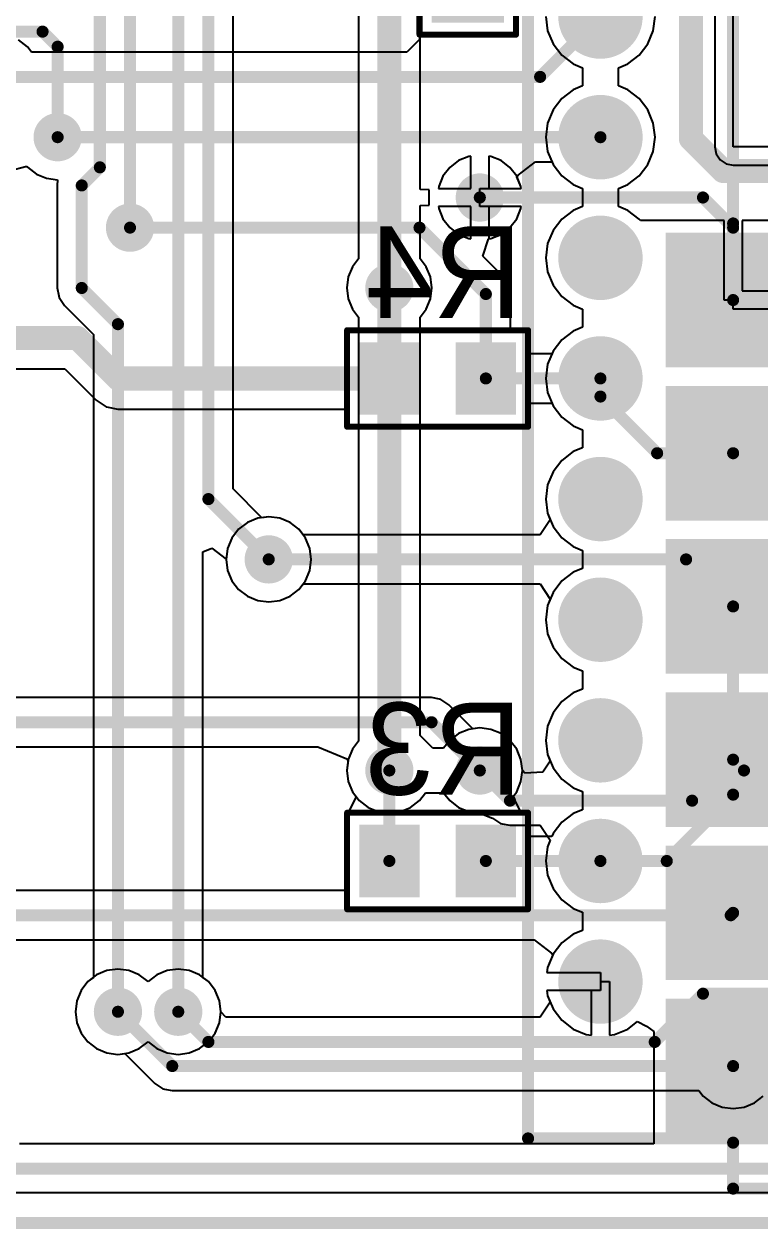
# Model space of a CAD drawing. Extents: x 30.6 to 80.8, y 30 to 60.2.
# Drawn here: x 47.14 to 59.34, y 30 to 49.98 of the extents above; entities that cross this region are included whole.
import ezdxf

# ---------------------------------------------------------------- set-up
doc = ezdxf.new("R2010")
doc.units = 0
doc.layers.get('0').update_dxf_attribs({"linetype": 'CONTINUOUS'})
for name, color, linetype in [('BOTTOMLAYER', 5, 'CONTINUOUS'), ('BOTTOMOVERLAY', 54, 'CONTINUOUS'), ('BOTTOMPASTE', 16, 'CONTINUOUS'), ('BOTTOMSOLDER', 6, 'CONTINUOUS'), ('KEEPOUTLAYER', 6, 'CONTINUOUS'), ('MULTILAYER', 9, 'CONTINUOUS'), ('PADHOLELAYER', 156, 'CONTINUOUS'), ('TOPLAYER', 1, 'CONTINUOUS'), ('TOPOVERLAY', 2, 'CONTINUOUS'), ('TOPPASTE', 8, 'CONTINUOUS'), ('TOPSOLDER', 216, 'CONTINUOUS'), ('VIAHOLELAYER', 16, 'CONTINUOUS')]:
    doc.layers.add(name, color=color, linetype=linetype)

# ---------------------------------------------------------------- blocks, each defined once
blk = doc.blocks.new('XB__________10')
at = {"layer": 'BOTTOMLAYER', "const_width": 0.599999}
for points in [[(-0.299999, -2.000001, 1), (0.299999, -2.000001, 1)], [(-0.299999, -4, 1), (0.299999, -4, 1)], [(-0.299999, -6.000001, 1), (0.299999, -6.000001, 1)], [(-0.299999, -7.999999, 1), (0.299999, -7.999999, 1)], [(-0.299999, -10, 1), (0.299999, -10, 1)], [(-0.299999, -11.999999, 1), (0.299999, -11.999999, 1)], [(-0.299999, -14, 1), (0.299999, -14, 1)], [(-0.299999, -16.000001, 1), (0.299999, -16.000001, 1)], [(-0.299999, -18, 1), (0.299999, -18, 1)]]:
    blk.add_lwpolyline(points, format="xyb", close=True, dxfattribs=at)
at = {"layer": 'BOTTOMSOLDER', "const_width": 0.699999}
for points in [[(-0.349999, -2.000001, 1), (0.349999, -2.000001, 1)], [(-0.349999, -4, 1), (0.349999, -4, 1)], [(-0.349999, -6.000001, 1), (0.349999, -6.000001, 1)], [(-0.349999, -7.999999, 1), (0.349999, -7.999999, 1)], [(-0.349999, -10, 1), (0.349999, -10, 1)], [(-0.349999, -11.999999, 1), (0.349999, -11.999999, 1)], [(-0.349999, -14, 1), (0.349999, -14, 1)], [(-0.349999, -16.000001, 1), (0.349999, -16.000001, 1)], [(-0.349999, -18, 1), (0.349999, -18, 1)]]:
    blk.add_lwpolyline(points, format="xyb", close=True, dxfattribs=at)
at = {"layer": 'MULTILAYER', "const_width": 0.599999}
for points in [[(-0.299999, -2.000001, 1), (0.299999, -2.000001, 1)], [(-0.299999, -4, 1), (0.299999, -4, 1)], [(-0.299999, -6.000001, 1), (0.299999, -6.000001, 1)], [(-0.299999, -7.999999, 1), (0.299999, -7.999999, 1)], [(-0.299999, -10, 1), (0.299999, -10, 1)], [(-0.299999, -11.999999, 1), (0.299999, -11.999999, 1)], [(-0.299999, -14, 1), (0.299999, -14, 1)], [(-0.299999, -16.000001, 1), (0.299999, -16.000001, 1)], [(-0.299999, -18, 1), (0.299999, -18, 1)]]:
    blk.add_lwpolyline(points, format="xyb", close=True, dxfattribs=at)
at = {"layer": 'PADHOLELAYER', "const_width": 0.349999}
for points in [[(-0.175001, -2.000001, 1), (0.175001, -2.000001, 1)], [(-0.175001, -4, 1), (0.175001, -4, 1)], [(-0.175001, -6.000001, 1), (0.175001, -6.000001, 1)], [(-0.175001, -7.999999, 1), (0.175001, -7.999999, 1)], [(-0.175001, -10, 1), (0.175001, -10, 1)], [(-0.175001, -11.999999, 1), (0.175001, -11.999999, 1)], [(-0.175001, -14, 1), (0.175001, -14, 1)], [(-0.175001, -16.000001, 1), (0.175001, -16.000001, 1)], [(-0.175001, -18, 1), (0.175001, -18, 1)]]:
    blk.add_lwpolyline(points, format="xyb", close=True, dxfattribs=at)
at = {"layer": 'TOPLAYER', "const_width": 0.599999}
for points in [[(-0.299999, -2.000001, 1), (0.299999, -2.000001, 1)], [(-0.299999, -4, 1), (0.299999, -4, 1)], [(-0.299999, -6.000001, 1), (0.299999, -6.000001, 1)], [(-0.299999, -7.999999, 1), (0.299999, -7.999999, 1)], [(-0.299999, -10, 1), (0.299999, -10, 1)], [(-0.299999, -11.999999, 1), (0.299999, -11.999999, 1)], [(-0.299999, -14, 1), (0.299999, -14, 1)], [(-0.299999, -16.000001, 1), (0.299999, -16.000001, 1)], [(-0.299999, -18, 1), (0.299999, -18, 1)]]:
    blk.add_lwpolyline(points, format="xyb", close=True, dxfattribs=at)
at = {"layer": 'TOPOVERLAY', "const_width": 0.2}
for points in [[(-1.2, -20.599999), (-1.2, 1.000001)], [(-1.2, -20.599999), (23.199999, -20.599999)]]:
    blk.add_lwpolyline(points, dxfattribs=at)
at = {"layer": 'TOPOVERLAY', "const_width": 0.1}
blk.add_lwpolyline([(-1.25, -20.599999, 1), (-1.15, -20.599999, 1)], format="xyb", close=True, dxfattribs=at)
blk.add_lwpolyline([(-1.25, -20.599999, 1), (-1.15, -20.599999, 1)], format="xyb", close=True, dxfattribs=at)
at = {"layer": 'TOPSOLDER', "const_width": 0.699999}
for points in [[(-0.349999, -2.000001, 1), (0.349999, -2.000001, 1)], [(-0.349999, -4, 1), (0.349999, -4, 1)], [(-0.349999, -6.000001, 1), (0.349999, -6.000001, 1)], [(-0.349999, -7.999999, 1), (0.349999, -7.999999, 1)], [(-0.349999, -10, 1), (0.349999, -10, 1)], [(-0.349999, -11.999999, 1), (0.349999, -11.999999, 1)], [(-0.349999, -14, 1), (0.349999, -14, 1)], [(-0.349999, -16.000001, 1), (0.349999, -16.000001, 1)], [(-0.349999, -18, 1), (0.349999, -18, 1)]]:
    blk.add_lwpolyline(points, format="xyb", close=True, dxfattribs=at)
blk = doc.blocks.new('R0603_B_13')
at = {"layer": 'BOTTOMLAYER'}
for points in [[(-0.399999, 0.499999), (-0.399999, -0.499999), (0.399999, 0.499999), (0.399999, -0.499999)], [(1.200003, 0.499999), (1.200003, -0.499999), (2.000001, 0.499999), (2.000001, -0.499999)]]:
    blk.add_solid(points, dxfattribs=at)
at = {"layer": 'BOTTOMOVERLAY', "const_width": 0.1}
for points in [[(-0.700001, 0.800001), (-0.700001, -0.800001)], [(2.3, 0.800001), (-0.700001, 0.800001)], [(2.3, 0.800001), (2.3, -0.800001)], [(2.3, -0.800001), (-0.700001, -0.800001)]]:
    blk.add_lwpolyline(points, dxfattribs=at)
at = {"layer": 'BOTTOMOVERLAY', "const_width": 0.05}
for points in [[(-0.725, 0.800001, 1), (-0.675002, 0.800001, 1)], [(-0.725, 0.800001, 1), (-0.675002, 0.800001, 1)], [(2.275002, 0.800001, 1), (2.324999, 0.800001, 1)], [(2.275002, 0.800001, 1), (2.324999, 0.800001, 1)], [(-0.725, -0.800001, 1), (-0.675002, -0.800001, 1)], [(-0.725, -0.800001, 1), (-0.675002, -0.800001, 1)], [(2.275002, -0.800001, 1), (2.324999, -0.800001, 1)], [(2.275002, -0.800001, 1), (2.324999, -0.800001, 1)]]:
    blk.add_lwpolyline(points, format="xyb", close=True, dxfattribs=at)
at = {"layer": 'BOTTOMPASTE'}
for points in [[(-0.399999, 0.499999), (-0.399999, -0.499999), (0.399999, 0.499999), (0.399999, -0.499999)], [(1.200003, 0.499999), (1.200003, -0.499999), (2.000001, 0.499999), (2.000001, -0.499999)]]:
    blk.add_solid(points, dxfattribs=at)
at = {"layer": 'BOTTOMSOLDER'}
for points in [[(-0.499999, 0.599999), (-0.499999, -0.599999), (0.499999, 0.599999), (0.499999, -0.599999)], [(1.100003, 0.599999), (1.100003, -0.599999), (2.100001, 0.599999), (2.100001, -0.599999)]]:
    blk.add_solid(points, dxfattribs=at)
blk = doc.blocks.new('R0603_B_14')
at = {"layer": 'BOTTOMLAYER'}
for points in [[(-0.399999, 0.499999), (-0.399999, -0.499999), (0.399999, 0.499999), (0.399999, -0.499999)], [(1.200003, 0.499999), (1.200003, -0.499999), (2.000001, 0.499999), (2.000001, -0.499999)]]:
    blk.add_solid(points, dxfattribs=at)
at = {"layer": 'BOTTOMOVERLAY', "const_width": 0.1}
for points in [[(-0.700001, 0.800001), (-0.700001, -0.800001)], [(2.3, 0.800001), (-0.700001, 0.800001)], [(2.3, 0.800001), (2.3, -0.800001)], [(2.3, -0.800001), (-0.700001, -0.800001)]]:
    blk.add_lwpolyline(points, dxfattribs=at)
at = {"layer": 'BOTTOMOVERLAY', "const_width": 0.05}
for points in [[(-0.725, 0.800001, 1), (-0.675002, 0.800001, 1)], [(-0.725, 0.800001, 1), (-0.675002, 0.800001, 1)], [(2.275002, 0.800001, 1), (2.324999, 0.800001, 1)], [(2.275002, 0.800001, 1), (2.324999, 0.800001, 1)], [(-0.725, -0.800001, 1), (-0.675002, -0.800001, 1)], [(-0.725, -0.800001, 1), (-0.675002, -0.800001, 1)], [(2.275002, -0.800001, 1), (2.324999, -0.800001, 1)], [(2.275002, -0.800001, 1), (2.324999, -0.800001, 1)]]:
    blk.add_lwpolyline(points, format="xyb", close=True, dxfattribs=at)
at = {"layer": 'BOTTOMPASTE'}
for points in [[(-0.399999, 0.499999), (-0.399999, -0.499999), (0.399999, 0.499999), (0.399999, -0.499999)], [(1.200003, 0.499999), (1.200003, -0.499999), (2.000001, 0.499999), (2.000001, -0.499999)]]:
    blk.add_solid(points, dxfattribs=at)
at = {"layer": 'BOTTOMSOLDER'}
for points in [[(-0.499999, 0.599999), (-0.499999, -0.599999), (0.499999, 0.599999), (0.499999, -0.599999)], [(1.100003, 0.599999), (1.100003, -0.599999), (2.100001, 0.599999), (2.100001, -0.599999)]]:
    blk.add_solid(points, dxfattribs=at)
blk = doc.blocks.new('C0603_B_29')
at = {"layer": 'BOTTOMLAYER'}
for points in [[(-0.399999, 0.499999), (-0.399999, -0.499999), (0.399999, 0.499999), (0.399999, -0.499999)], [(1.200003, 0.499999), (1.200003, -0.499999), (2.000001, 0.499999), (2.000001, -0.499999)]]:
    blk.add_solid(points, dxfattribs=at)
at = {"layer": 'BOTTOMOVERLAY', "const_width": 0.1}
for points in [[(2.3, 0.800001), (-0.700001, 0.800001)], [(-0.700001, -0.800001), (-0.700001, 0.800001)], [(2.3, -0.800001), (2.3, 0.800001)], [(2.3, -0.800001), (-0.700001, -0.800001)]]:
    blk.add_lwpolyline(points, dxfattribs=at)
at = {"layer": 'BOTTOMOVERLAY', "const_width": 0.05}
for points in [[(-0.725, 0.800001, 1), (-0.675002, 0.800001, 1)], [(-0.725, 0.800001, 1), (-0.675002, 0.800001, 1)], [(2.275002, 0.800001, 1), (2.324999, 0.800001, 1)], [(2.275002, 0.800001, 1), (2.324999, 0.800001, 1)], [(-0.725, -0.800001, 1), (-0.675002, -0.800001, 1)], [(-0.725, -0.800001, 1), (-0.675002, -0.800001, 1)], [(2.275002, -0.800001, 1), (2.324999, -0.800001, 1)], [(2.275002, -0.800001, 1), (2.324999, -0.800001, 1)]]:
    blk.add_lwpolyline(points, format="xyb", close=True, dxfattribs=at)
at = {"layer": 'BOTTOMPASTE'}
for points in [[(-0.399999, 0.499999), (-0.399999, -0.499999), (0.399999, 0.499999), (0.399999, -0.499999)], [(1.200003, 0.499999), (1.200003, -0.499999), (2.000001, 0.499999), (2.000001, -0.499999)]]:
    blk.add_solid(points, dxfattribs=at)
at = {"layer": 'BOTTOMSOLDER'}
for points in [[(-0.499999, 0.599999), (-0.499999, -0.599999), (0.499999, 0.599999), (0.499999, -0.599999)], [(1.100003, 0.599999), (1.100003, -0.599999), (2.100001, 0.599999), (2.100001, -0.599999)]]:
    blk.add_solid(points, dxfattribs=at)
blk = doc.blocks.new('MRF24J40MA_31')
at = {"layer": 'KEEPOUTLAYER'}
for p, q in [((0, 15.24), (0, 26.416)), ((2.54, 15.24), (0, 15.24))]:
    blk.add_line(p, q, dxfattribs=at)
at = {"layer": 'TOPLAYER'}
for points in [[(-1.016, 11.684), (1.016, 11.684), (-1.016, 13.716), (1.016, 13.716)], [(-1.016, 9.144), (1.016, 9.144), (-1.016, 11.176), (1.016, 11.176)], [(-1.016, 6.604), (1.016, 6.604), (-1.016, 8.636), (1.016, 8.636)], [(-1.016, 4.064), (1.016, 4.064), (-1.016, 6.096), (1.016, 6.096)], [(-1.016, 1.524), (1.016, 1.524), (-1.016, 3.556), (1.016, 3.556)], [(-1.016, -1.016), (1.016, -1.016), (-1.016, 1.016), (1.016, 1.016)]]:
    blk.add_solid(points, dxfattribs=at)
at = {"layer": 'TOPOVERLAY', "const_width": 0.2}
for points in [[(0, 13.97), (0, 26.924)], [(0, -2.032), (0, -1.27)], [(0, -2.032), (17.78, -2.032)]]:
    blk.add_lwpolyline(points, dxfattribs=at)
at = {"layer": 'TOPOVERLAY', "const_width": 0.1}
for points in [[(-0.05, 13.97, 1), (0.05, 13.97, 1)], [(-0.05, -1.27, 1), (0.05, -1.27, 1)], [(-0.05, -2.032, 1), (0.05, -2.032, 1)], [(-0.05, -2.032, 1), (0.05, -2.032, 1)]]:
    blk.add_lwpolyline(points, format="xyb", close=True, dxfattribs=at)
at = {"layer": 'TOPPASTE'}
for points in [[(-1.016, 11.684), (1.016, 11.684), (-1.016, 13.716), (1.016, 13.716)], [(-1.016, 9.144), (1.016, 9.144), (-1.016, 11.176), (1.016, 11.176)], [(-1.016, 6.604), (1.016, 6.604), (-1.016, 8.636), (1.016, 8.636)], [(-1.016, 4.064), (1.016, 4.064), (-1.016, 6.096), (1.016, 6.096)], [(-1.016, 1.524), (1.016, 1.524), (-1.016, 3.556), (1.016, 3.556)], [(-1.016, -1.016), (1.016, -1.016), (-1.016, 1.016), (1.016, 1.016)]]:
    blk.add_solid(points, dxfattribs=at)
at = {"layer": 'TOPSOLDER'}
for points in [[(-1.116, 11.584), (1.116, 11.584), (-1.116, 13.816), (1.116, 13.816)], [(-1.116, 9.044), (1.116, 9.044), (-1.116, 11.276), (1.116, 11.276)], [(-1.116, 6.504), (1.116, 6.504), (-1.116, 8.736), (1.116, 8.736)], [(-1.116, 3.964), (1.116, 3.964), (-1.116, 6.196), (1.116, 6.196)], [(-1.116, 1.424), (1.116, 1.424), (-1.116, 3.656), (1.116, 3.656)], [(-1.116, -1.116), (1.116, -1.116), (-1.116, 1.116), (1.116, 1.116)]]:
    blk.add_solid(points, dxfattribs=at)

msp = doc.modelspace()

# ---------------------------------------------------------------- linework, layer by layer
at = {"layer": 'BOTTOMLAYER'}
for p, q in [((53.700002, 50.349998), (53.700002, 49.800002)), ((53.700002, 49.800002), (53.699999, 49.800002)), ((53.699999, 49.800002), (53.699999, 49.719969)), ((47.199245, 49.599245), (47.05302, 49.711447)), ((47.269385, 49.507836), (47.199245, 49.599245)), ((53.699999, 49.719969), (53.487866, 49.507836)), ((53.487866, 49.507836), (47.269385, 49.507836)), ((55.334311, 47.470563), (55.623109, 47.692165)), ((55.623109, 47.692165), (55.89478, 47.692165)), ((55.89478, 47.692165), (55.913853, 47.646118)), ((55.913853, 47.646118), (56.058112, 47.458114)), ((55.315711, 47.442725), (55.334311, 47.470563)), ((55.38198, 47.282735), (55.315711, 47.442725)), ((56.058112, 47.458114), (56.246116, 47.313855)), ((54.7, 46.95), (54.7, 47.249999)), ((54.7, 47.249999), (55.38629, 47.249999)), ((55.38629, 47.249999), (55.38198, 47.282735)), ((56.246116, 47.313855), (56.400276, 47.249999)), ((56.400276, 47.249999), (56.400276, 46.95)), ((55.38629, 46.95), (54.7, 46.95)), ((55.38198, 46.917265), (55.38629, 46.95)), ((56.400276, 46.95), (56.246116, 46.886144)), ((55.199244, 46.600755), (55.311446, 46.74698)), ((55.311446, 46.74698), (55.38198, 46.917265)), ((56.058112, 46.741885), (55.913853, 46.553882)), ((56.246116, 46.886144), (56.058112, 46.741885)), ((55.053019, 46.488553), (55.199244, 46.600755)), ((55.913853, 46.553882), (55.823167, 46.334947)), ((54.747886, 46.128882), (54.844318, 46.412963)), ((54.844318, 46.412963), (54.882735, 46.41802)), ((54.882735, 46.41802), (55.053019, 46.488553)), ((55.823167, 46.334947), (55.792235, 46.099999)), ((55.088384, 45.788384), (54.747886, 46.128882)), ((55.792235, 46.099999), (55.823167, 45.865052)), ((55.176791, 45.656073), (55.088384, 45.788384)), ((55.823167, 45.865052), (55.913853, 45.646116)), ((55.181942, 45.630178), (55.176791, 45.656073)), ((55.207837, 45.5), (55.181942, 45.630178)), ((55.913853, 45.646116), (56.058112, 45.458113)), ((55.207835, 45.499988), (55.207837, 45.5)), ((55.207835, 44.899999), (55.207835, 45.499988)), ((56.058112, 45.458113), (56.246116, 45.313854)), ((56.246116, 45.313854), (56.400273, 45.250001)), ((56.400273, 45.250001), (56.400273, 44.949999)), ((56.400273, 44.949999), (56.246116, 44.886146)), ((55.499998, 44.899999), (55.207835, 44.899999)), ((55.499998, 44.507836), (55.499998, 44.899999)), ((56.246116, 44.886146), (56.058112, 44.741887)), ((55.913853, 44.553881), (55.89478, 44.507836)), ((56.058112, 44.741887), (55.913853, 44.553881)), ((55.89478, 44.507836), (55.499998, 44.507836)), ((41.835499, 44.260201), (47.81884, 44.260201)), ((47.81884, 44.260201), (48.339517, 43.739521)), ((48.339517, 43.739521), (48.504907, 43.629011)), ((48.504907, 43.629011), (48.537274, 43.622572)), ((48.537274, 43.622572), (48.699999, 43.590205)), ((48.699999, 43.590205), (52.499999, 43.590205)), ((52.499999, 43.590205), (52.499999, 43.300002)), ((55.499998, 43.300002), (55.499998, 43.692166)), ((55.499998, 43.692166), (55.89478, 43.692166)), ((55.89478, 43.692166), (55.913853, 43.64612)), ((55.913853, 43.64612), (56.058112, 43.458115)), ((56.058112, 43.458115), (56.246116, 43.313855)), ((52.499999, 43.300002), (53.899994, 43.300002)), ((53.899994, 43.3), (53.899991, 43.3)), ((53.899991, 43.3), (53.899996, 43.299997)), ((53.899994, 43.300002), (53.899994, 43.3)), ((53.899996, 43.299997), (54.100006, 43.299997)), ((54.100006, 43.299997), (54.100006, 43.300002)), ((54.100006, 43.300002), (55.499998, 43.300002)), ((56.246116, 43.313855), (56.400276, 43.25)), ((56.400276, 43.25), (56.400276, 42.95)), ((56.400276, 42.95), (56.246116, 42.886145)), ((56.246116, 42.886145), (56.058112, 42.741886)), ((55.913853, 42.55388), (55.823167, 42.334947)), ((56.058112, 42.741886), (55.913853, 42.55388)), ((55.823167, 42.334947), (55.792235, 42.1)), ((55.792235, 42.1), (55.823167, 41.865052)), ((51.017264, 41.781981), (50.84698, 41.711448)), ((51.199999, 41.80604), (51.017264, 41.781981)), ((51.382734, 41.781981), (51.199999, 41.80604)), ((51.553019, 41.711448), (51.382734, 41.781981)), ((55.867808, 41.757277), (55.701138, 41.507837)), ((55.823167, 41.865052), (55.867808, 41.757277)), ((50.700755, 41.599246), (50.588553, 41.453021)), ((50.84698, 41.711448), (50.700755, 41.599246)), ((51.699244, 41.599246), (51.553019, 41.711448)), ((51.769383, 41.507837), (51.699244, 41.599246)), ((50.588553, 41.453021), (50.518019, 41.282737)), ((55.701138, 41.507837), (51.769383, 41.507837)), ((50.518019, 41.282737), (50.49396, 41.100002)), ((50.49396, 41.100002), (50.518019, 40.917266)), ((50.518019, 40.917266), (50.588553, 40.746982)), ((50.588553, 40.746982), (50.700755, 40.600757)), ((50.700755, 40.600757), (50.84698, 40.488555)), ((51.553019, 40.488555), (51.699244, 40.600757)), ((51.699244, 40.600757), (51.769383, 40.692167)), ((51.769383, 40.692167), (55.701138, 40.692167)), ((55.701138, 40.692167), (55.867811, 40.442726)), ((50.84698, 40.488555), (51.017264, 40.418022)), ((51.017264, 40.418022), (51.199999, 40.393963)), ((51.199999, 40.393963), (51.382734, 40.418022)), ((51.382734, 40.418022), (51.553019, 40.488555)), ((55.867811, 40.442726), (55.823167, 40.334949)), ((55.823167, 40.334949), (55.792235, 40.100001)), ((55.792235, 40.100001), (55.823167, 39.865054)), ((55.823167, 39.865054), (55.913853, 39.646118)), ((55.913853, 39.646118), (56.058112, 39.458115)), ((56.058112, 39.458115), (56.246116, 39.313856)), ((56.246116, 39.313856), (56.400276, 39.25)), ((56.400276, 39.25), (56.400276, 38.950001)), ((53.899986, 38.807837), (44.999999, 38.807837)), ((53.899999, 38.80784), (53.899986, 38.807837)), ((54.030176, 38.781944), (53.899999, 38.80784)), ((54.056072, 38.776793), (54.030176, 38.781944)), ((54.188383, 38.688386), (54.056072, 38.776793)), ((56.246116, 38.886145), (56.058112, 38.741886)), ((56.400276, 38.950001), (56.246116, 38.886145)), ((54.585768, 38.291), (54.188383, 38.688386)), ((55.913853, 38.553883), (55.823167, 38.334947)), ((56.058112, 38.741886), (55.913853, 38.553883)), ((54.7, 38.30604), (54.585768, 38.291)), ((54.882735, 38.281981), (54.7, 38.30604)), ((55.053019, 38.211448), (54.882735, 38.281981)), ((55.199244, 38.099246), (55.053019, 38.211448)), ((55.823167, 38.334947), (55.792235, 38.1)), ((45.168929, 37.992167), (52.012403, 37.992167)), ((52.012403, 37.992167), (52.492483, 37.793313)), ((55.311446, 37.95302), (55.199244, 38.099246)), ((55.38198, 37.782736), (55.311446, 37.95302)), ((55.792235, 38.1), (55.823167, 37.865053)), ((52.492483, 37.793313), (52.515897, 37.766612)), ((52.515897, 37.766612), (52.493962, 37.600001)), ((55.406039, 37.600001), (55.38198, 37.782736)), ((55.823167, 37.865053), (55.913853, 37.646117)), ((52.493962, 37.600001), (52.51802, 37.417266)), ((55.38198, 37.417266), (55.406039, 37.600001)), ((55.913853, 37.646117), (56.058112, 37.458114)), ((52.51802, 37.417266), (52.588554, 37.246982)), ((55.311446, 37.246982), (55.38198, 37.417266)), ((56.058112, 37.458114), (56.246116, 37.313855)), ((52.648343, 37.169062), (52.515656, 36.9)), ((52.588554, 37.246982), (52.648343, 37.169062)), ((55.251657, 37.169062), (55.311446, 37.246982)), ((55.384344, 36.9), (55.251657, 37.169062)), ((56.246116, 37.313855), (56.400276, 37.249999)), ((56.400276, 37.249999), (56.400276, 36.95)), ((52.515656, 36.9), (52.499999, 36.9)), ((52.499999, 36.9), (52.499999, 35.607833)), ((55.499998, 36.9), (55.384344, 36.9)), ((55.499998, 36.507834), (55.499998, 36.9)), ((56.246116, 36.886144), (56.058112, 36.741885)), ((56.400276, 36.95), (56.246116, 36.886144)), ((56.058112, 36.741885), (55.913853, 36.553882)), ((55.89478, 36.507834), (55.499998, 36.507834)), ((55.913853, 36.553882), (55.89478, 36.507834)), ((52.499999, 35.607833), (46.905007, 35.607833)), ((46.600013, 34.792163), (55.60331, 34.792163)), ((55.60331, 34.792163), (55.889068, 34.572895)), ((55.889068, 34.572895), (55.90923, 34.542722)), ((55.90923, 34.542722), (55.823167, 34.334948)), ((48.34698, 34.211448), (48.200754, 34.099246)), ((48.517264, 34.281981), (48.34698, 34.211448)), ((48.699999, 34.30604), (48.517264, 34.281981)), ((48.882734, 34.281981), (48.699999, 34.30604)), ((49.053018, 34.211448), (48.882734, 34.281981)), ((49.199241, 34.099246), (49.053018, 34.211448)), ((49.346978, 34.211448), (49.199241, 34.099246)), ((49.346983, 34.211453), (49.346978, 34.211448)), ((49.346978, 34.211448), (49.346978, 34.211448)), ((49.517264, 34.281981), (49.346983, 34.21145)), ((49.346983, 34.21145), (49.346983, 34.211453)), ((49.7, 34.30604), (49.517264, 34.281981)), ((49.882735, 34.281981), (49.7, 34.30604)), ((50.053019, 34.211448), (49.882735, 34.281981)), ((50.199244, 34.099246), (50.053019, 34.211448)), ((55.823167, 34.334948), (55.811984, 34.25)), ((55.811984, 34.25), (56.699998, 34.25)), ((56.699998, 34.25), (56.699998, 33.950001)), ((48.200754, 34.099246), (48.088553, 33.953021)), ((49.199241, 34.099246), (49.199241, 34.099246)), ((50.311446, 33.953021), (50.199244, 34.099246)), ((48.018019, 33.782737), (47.99396, 33.600001)), ((48.088553, 33.953021), (48.018019, 33.782737)), ((50.381979, 33.782737), (50.311446, 33.953021)), ((50.406038, 33.600004), (50.381979, 33.782737)), ((56.699998, 33.950001), (55.811984, 33.950001)), ((55.811984, 33.950001), (55.823167, 33.865053)), ((55.823167, 33.865053), (55.867811, 33.757276)), ((47.99396, 33.600001), (48.018019, 33.417266)), ((50.486866, 33.507835), (50.406038, 33.600004)), ((55.867811, 33.757276), (55.701138, 33.507835)), ((48.018019, 33.417266), (48.088553, 33.246982)), ((55.701138, 33.507835), (50.486866, 33.507835)), ((48.088553, 33.246982), (48.200754, 33.100757)), ((48.200754, 33.100757), (48.34698, 32.988555)), ((48.34698, 32.988555), (48.517264, 32.918022)), ((48.517264, 32.918022), (48.699999, 32.893963)), ((48.699999, 32.893963), (48.814231, 32.909002)), ((48.814231, 32.909002), (49.311611, 32.411624)), ((49.311611, 32.411624), (49.311616, 32.411617)), ((49.311616, 32.411617), (49.443927, 32.323209)), ((49.443927, 32.323209), (49.469822, 32.318058)), ((49.469822, 32.318058), (49.6, 32.292163)), ((49.6, 32.292163), (49.600013, 32.292166)), ((49.600013, 32.292166), (58.330615, 32.292166)), ((58.330615, 32.292166), (58.400754, 32.200756)), ((58.400754, 32.200756), (58.54698, 32.088554)), ((59.253018, 32.088554), (59.399244, 32.200756)), ((58.54698, 32.088554), (58.717264, 32.018021)), ((58.717264, 32.018021), (58.899999, 31.993962)), ((58.899999, 31.993962), (59.082734, 32.018021)), ((59.082734, 32.018021), (59.253018, 32.088554)), ((80.2, 30.6), (31.199999, 30.6))]:
    msp.add_line(p, q, dxfattribs=at)
for points, const_width in [([(58.2, 48.074316), (58.2, 50.599998)], 0.399999), ([(55.7, 49.100001), (56.699998, 50.099999)], 0.2), ([(46.700001, 49.100001), (55.7, 49.100001)], 0.2), ([(47.699999, 48.1), (56.699998, 48.1)], 0.2), ([(58.2, 48.074316), (58.734315, 47.540001)], 0.399999), ([(58.734315, 47.540001), (59.959999, 47.540001)], 0.399999), ([(48.899999, 46.600001), (53.699999, 46.600001)], 0.2), ([(53.699999, 46.600001), (54.8, 45.5)], 0.2), ([(53.199998, 44.100001), (53.199998, 45.6)], 0.399999), ([(54.8, 44.100001), (54.8, 45.5)], 0.2), ([(41.350006, 44.769997), (48.030003, 44.769997)], 0.399999), ([(48.030003, 44.769997), (48.699999, 44.100001)], 0.399999), ([(48.699999, 44.100001), (53.199998, 44.100001)], 0.399999), ([(54.8, 44.100001), (56.699998, 44.100001)], 0.2), ([(51.199999, 41.100002), (58.119998, 41.100002)], 0.2), ([(58.119998, 41.100002), (58.899999, 40.320001)], 0.2), ([(58.899999, 37.199999), (58.899999, 40.320001)], 0.2), ([(44.999999, 38.400002), (53.899999, 38.400002)], 0.2), ([(53.899999, 38.400002), (54.7, 37.600001)], 0.2), ([(53.199998, 37.599998), (53.2, 37.600001)], 0.2), ([(53.199998, 36.100001), (53.199998, 37.599998)], 0.2), ([(57.799999, 36.099999), (58.899999, 37.199999)], 0.2), ([(54.8, 36.100001), (54.800002, 36.099999)], 0.2), ([(54.800002, 36.099999), (56.699998, 36.099999)], 0.2), ([(56.699998, 36.099999), (57.799999, 36.099999)], 0.2), ([(46.600001, 35.199998), (58.859997, 35.199998)], 0.2), ([(58.859997, 35.199998), (58.899999, 35.240001)], 0.2), ([(57.599999, 33.1), (58.4, 33.900001)], 0.2), ([(58.4, 33.900001), (62.2, 33.900001)], 0.2), ([(48.699999, 33.600001), (49.6, 32.700001)], 0.2), ([(49.7, 33.600001), (50.200001, 33.1)], 0.2), ([(50.200001, 33.1), (57.599999, 33.1)], 0.2), ([(49.6, 32.700001), (58.899999, 32.700001)], 0.2)]:
    msp.add_lwpolyline(points, dxfattribs=dict(at, const_width=const_width))
for points, const_width in [([(55.65, 49.100001, 1), (55.75, 49.100001, 1)], 0.1), ([(55.65, 49.100001, 1), (55.75, 49.100001, 1)], 0.1), ([(47.499999, 48.1, 1), (47.899998, 48.1, 1)], 0.399999), ([(47.649999, 48.1, 1), (47.749998, 48.1, 1)], 0.1), ([(56.649998, 48.1, 1), (56.749998, 48.1, 1)], 0.1), ([(58.100001, 48.074316, 1), (58.3, 48.074316, 1)], 0.2), ([(58.100001, 48.074316, 1), (58.3, 48.074316, 1)], 0.2), ([(58.634315, 47.540001, 1), (58.834315, 47.540001, 1)], 0.2), ([(58.634315, 47.540001, 1), (58.834315, 47.540001, 1)], 0.2), ([(54.5, 47.1, 1), (54.899999, 47.1, 1)], 0.399999), ([(48.699999, 46.600001, 1), (49.099998, 46.600001, 1)], 0.399999), ([(48.849999, 46.600001, 1), (48.949999, 46.600001, 1)], 0.1), ([(53.649999, 46.600001, 1), (53.749999, 46.600001, 1)], 0.1), ([(53.649999, 46.600001, 1), (53.749999, 46.600001, 1)], 0.1), ([(53.000001, 45.6, 1), (53.4, 45.6, 1)], 0.399999), ([(53.099998, 45.6, 1), (53.299998, 45.6, 1)], 0.2), ([(54.75, 45.5, 1), (54.85, 45.5, 1)], 0.1), ([(54.75, 45.5, 1), (54.85, 45.5, 1)], 0.1), ([(47.930003, 44.769997, 1), (48.130003, 44.769997, 1)], 0.2), ([(47.930003, 44.769997, 1), (48.130003, 44.769997, 1)], 0.2), ([(48.599999, 44.100001, 1), (48.799999, 44.100001, 1)], 0.2), ([(48.599999, 44.100001, 1), (48.799999, 44.100001, 1)], 0.2), ([(53.099998, 44.100001, 1), (53.299998, 44.100001, 1)], 0.2), ([(53.099998, 44.100001, 1), (53.299998, 44.100001, 1)], 0.2), ([(54.75, 44.100001, 1), (54.85, 44.100001, 1)], 0.1), ([(54.75, 44.100001, 1), (54.85, 44.100001, 1)], 0.1), ([(56.649998, 44.100001, 1), (56.749998, 44.100001, 1)], 0.1), ([(51, 41.100002, 1), (51.399999, 41.100002, 1)], 0.399999), ([(51.149999, 41.100002, 1), (51.249999, 41.100002, 1)], 0.1), ([(58.069998, 41.100002, 1), (58.169998, 41.100002, 1)], 0.1), ([(58.069998, 41.100002, 1), (58.169998, 41.100002, 1)], 0.1), ([(58.699999, 40.320001, 1), (59.099999, 40.320001, 1)], 0.399999), ([(58.849999, 40.320001, 1), (58.949999, 40.320001, 1)], 0.1), ([(58.849999, 40.320001, 1), (58.949999, 40.320001, 1)], 0.1), ([(53.849999, 38.400002, 1), (53.949999, 38.400002, 1)], 0.1), ([(53.849999, 38.400002, 1), (53.949999, 38.400002, 1)], 0.1), ([(53.000001, 37.600001, 1), (53.4, 37.600001, 1)], 0.399999), ([(54.5, 37.600001, 1), (54.899999, 37.600001, 1)], 0.399999), ([(53.149998, 37.599998, 1), (53.249998, 37.599998, 1)], 0.1), ([(53.149998, 37.599998, 1), (53.249998, 37.599998, 1)], 0.1), ([(53.15, 37.600001, 1), (53.25, 37.600001, 1)], 0.1), ([(54.65, 37.600001, 1), (54.75, 37.600001, 1)], 0.1), ([(58.849999, 37.199999, 1), (58.949999, 37.199999, 1)], 0.1), ([(58.849999, 37.199999, 1), (58.949999, 37.199999, 1)], 0.1), ([(53.149998, 36.100001, 1), (53.249998, 36.100001, 1)], 0.1), ([(54.75, 36.100001, 1), (54.85, 36.100001, 1)], 0.1), ([(54.750002, 36.099999, 1), (54.850002, 36.099999, 1)], 0.1), ([(54.750002, 36.099999, 1), (54.850002, 36.099999, 1)], 0.1), ([(56.649998, 36.099999, 1), (56.749998, 36.099999, 1)], 0.1), ([(56.649998, 36.099999, 1), (56.749998, 36.099999, 1)], 0.1), ([(57.749999, 36.099999, 1), (57.849999, 36.099999, 1)], 0.1), ([(57.749999, 36.099999, 1), (57.849999, 36.099999, 1)], 0.1), ([(58.699999, 35.240001, 1), (59.099999, 35.240001, 1)], 0.399999), ([(58.809997, 35.199998, 1), (58.909996, 35.199998, 1)], 0.1), ([(58.809997, 35.199998, 1), (58.909996, 35.199998, 1)], 0.1), ([(58.849999, 35.240001, 1), (58.949999, 35.240001, 1)], 0.1), ([(48.5, 33.600001, 1), (48.899999, 33.600001, 1)], 0.399999), ([(49.5, 33.600001, 1), (49.899999, 33.600001, 1)], 0.399999), ([(58.35, 33.900001, 1), (58.45, 33.900001, 1)], 0.1), ([(58.35, 33.900001, 1), (58.45, 33.900001, 1)], 0.1), ([(48.649999, 33.600001, 1), (48.749999, 33.600001, 1)], 0.1), ([(49.65, 33.600001, 1), (49.75, 33.600001, 1)], 0.1), ([(50.150001, 33.1, 1), (50.250001, 33.1, 1)], 0.1), ([(50.150001, 33.1, 1), (50.250001, 33.1, 1)], 0.1), ([(57.549999, 33.1, 1), (57.649999, 33.1, 1)], 0.1), ([(57.549999, 33.1, 1), (57.649999, 33.1, 1)], 0.1), ([(58.699999, 32.700001, 1), (59.099999, 32.700001, 1)], 0.399999), ([(49.55, 32.700001, 1), (49.65, 32.700001, 1)], 0.1), ([(49.55, 32.700001, 1), (49.65, 32.700001, 1)], 0.1), ([(58.849999, 32.700001, 1), (58.949999, 32.700001, 1)], 0.1)]:
    msp.add_lwpolyline(points, format="xyb", close=True, dxfattribs=dict(at, const_width=const_width))
at = {"layer": 'MULTILAYER', "const_width": 0.399999}
for points in [[(47.499999, 48.1, 1), (47.899998, 48.1, 1)], [(54.5, 47.1, 1), (54.899999, 47.1, 1)], [(48.699999, 46.600001, 1), (49.099998, 46.600001, 1)], [(53.000001, 45.6, 1), (53.4, 45.6, 1)], [(51, 41.100002, 1), (51.399999, 41.100002, 1)], [(58.699999, 40.320001, 1), (59.099999, 40.320001, 1)], [(53.000001, 37.600001, 1), (53.4, 37.600001, 1)], [(54.5, 37.600001, 1), (54.899999, 37.600001, 1)], [(58.699999, 35.240001, 1), (59.099999, 35.240001, 1)], [(48.5, 33.600001, 1), (48.899999, 33.600001, 1)], [(49.5, 33.600001, 1), (49.899999, 33.600001, 1)], [(58.699999, 32.700001, 1), (59.099999, 32.700001, 1)]]:
    msp.add_lwpolyline(points, format="xyb", close=True, dxfattribs=at)
at = {"layer": 'TOPLAYER'}
for p, q in [((58.594122, 59.116001), (58.594122, 47.940001)), ((50.607834, 42.268935), (50.607834, 52.099987)), ((52.690205, 51.200002), (52.690205, 46.085493)), ((53.709796, 47.235011), (53.709796, 50.988839)), ((55.792235, 50.099999), (55.823167, 49.865051)), ((57.576829, 49.865051), (57.607761, 50.099999)), ((55.823167, 49.865051), (55.913853, 49.646119)), ((57.486144, 49.646119), (57.576829, 49.865051)), ((55.913853, 49.646119), (56.058112, 49.458113)), ((57.341884, 49.458113), (57.486144, 49.646119)), ((56.058112, 49.458113), (56.246116, 49.313854)), ((57.153881, 49.313854), (57.341884, 49.458113)), ((56.246116, 49.313854), (56.400273, 49.250001)), ((56.400273, 49.250001), (56.400273, 48.949999)), ((56.999723, 49.250001), (57.153881, 49.313854)), ((56.999723, 48.949999), (56.999723, 49.250001)), ((56.400273, 48.949999), (56.246116, 48.886146)), ((57.153881, 48.886146), (56.999723, 48.949999)), ((56.058112, 48.741886), (55.913853, 48.553883)), ((56.246116, 48.886146), (56.058112, 48.741886)), ((57.341884, 48.741886), (57.153881, 48.886146)), ((57.486144, 48.553883), (57.341884, 48.741886)), ((55.913853, 48.553883), (55.823167, 48.334948)), ((57.576829, 48.334948), (57.486144, 48.553883)), ((55.823167, 48.334948), (55.792235, 48.1)), ((57.607761, 48.1), (57.576829, 48.334948)), ((55.792235, 48.1), (55.823167, 47.865053)), ((57.576829, 47.865053), (57.607761, 48.1)), ((58.594122, 47.940001), (58.617406, 47.822947)), ((54.517265, 47.78198), (54.34698, 47.711446)), ((54.55, 47.78629), (54.517265, 47.78198)), ((54.55, 47.249999), (54.55, 47.78629)), ((54.882735, 47.78198), (54.85, 47.78629)), ((54.85, 47.78629), (54.85, 47.249999)), ((55.053019, 47.711446), (54.882735, 47.78198)), ((55.823167, 47.865053), (55.913853, 47.646118)), ((57.486144, 47.646118), (57.576829, 47.865053)), ((58.617406, 47.822947), (58.68371, 47.723712)), ((46.898121, 47.539864), (47.187899, 47.61751)), ((47.187899, 47.61751), (47.200754, 47.600756)), ((47.200754, 47.600756), (47.346979, 47.488554)), ((54.200755, 47.599244), (54.088553, 47.453019)), ((54.34698, 47.711446), (54.200755, 47.599244)), ((55.199244, 47.599244), (55.053019, 47.711446)), ((55.311446, 47.453019), (55.199244, 47.599244)), ((55.913853, 47.646118), (56.058112, 47.458114)), ((57.341884, 47.458114), (57.486144, 47.646118)), ((58.68371, 47.723712), (58.782946, 47.657408)), ((58.782946, 47.657408), (58.899999, 47.634124)), ((58.899999, 47.634124), (61.134122, 47.634124)), ((47.346979, 47.488554), (47.517263, 47.41802)), ((47.517263, 47.41802), (47.699993, 47.393962)), ((47.699996, 47.393959), (47.692163, 47.300004)), ((47.699993, 47.393962), (47.699996, 47.393959)), ((54.088553, 47.453019), (54.01802, 47.282735)), ((55.38198, 47.282735), (55.311446, 47.453019)), ((56.058112, 47.458114), (56.246116, 47.313855)), ((57.153881, 47.313855), (57.341884, 47.458114)), ((47.692163, 47.300004), (47.69216, 47.299997)), ((47.69216, 47.299997), (47.692163, 47.299997)), ((47.692163, 47.299997), (47.692165, 47.299989)), ((47.692165, 47.299989), (47.692165, 45.600013)), ((53.862414, 47.225008), (53.709796, 47.235011)), ((53.862414, 46.974991), (53.862414, 47.225008)), ((54.01802, 47.282735), (54.01371, 47.249999)), ((54.01371, 47.249999), (54.55, 47.249999)), ((54.85, 47.249999), (55.38629, 47.249999)), ((55.38629, 47.249999), (55.38198, 47.282735)), ((56.246116, 47.313855), (56.400276, 47.249999)), ((56.400276, 47.249999), (56.400276, 46.95)), ((56.999721, 47.249999), (57.153881, 47.313855)), ((56.999721, 46.95), (56.999721, 47.249999)), ((53.709796, 46.964989), (53.862414, 46.974991)), ((53.709796, 46.085493), (53.709796, 46.964989)), ((54.55, 46.95), (54.01371, 46.95)), ((54.01371, 46.95), (54.01802, 46.917265)), ((54.55, 46.41371), (54.55, 46.95)), ((55.38629, 46.95), (54.85, 46.95)), ((54.85, 46.95), (54.85, 46.41371)), ((55.38198, 46.917265), (55.38629, 46.95)), ((56.400276, 46.95), (56.246116, 46.886144)), ((57.153881, 46.886144), (56.999721, 46.95)), ((54.01802, 46.917265), (54.088553, 46.74698)), ((54.088553, 46.74698), (54.200755, 46.600755)), ((55.199244, 46.600755), (55.311446, 46.74698)), ((55.311446, 46.74698), (55.38198, 46.917265)), ((56.058112, 46.741885), (55.913853, 46.553882)), ((56.246116, 46.886144), (56.058112, 46.741885)), ((57.341884, 46.741885), (57.153881, 46.886144)), ((57.361745, 46.716), (57.341884, 46.741885)), ((54.200755, 46.600755), (54.34698, 46.488553)), ((55.053019, 46.488553), (55.199244, 46.600755)), ((55.913853, 46.553882), (55.823167, 46.334947)), ((57.584002, 46.716003), (57.361745, 46.716)), ((57.584002, 46.716), (57.584002, 46.716003)), ((58.749999, 46.716), (57.584002, 46.716)), ((58.749999, 45.400001), (58.749999, 46.716)), ((60.215998, 46.716), (59.049999, 46.716)), ((59.049999, 46.716), (59.049999, 45.55)), ((54.34698, 46.488553), (54.517265, 46.41802)), ((54.517265, 46.41802), (54.55, 46.41371)), ((54.85, 46.41371), (54.882735, 46.41802)), ((54.882735, 46.41802), (55.053019, 46.488553)), ((55.823167, 46.334947), (55.792235, 46.099999)), ((52.588554, 45.95302), (52.51802, 45.782735)), ((52.690205, 46.085493), (52.588554, 45.95302)), ((53.811447, 45.95302), (53.709796, 46.085493)), ((53.88198, 45.782735), (53.811447, 45.95302)), ((55.792235, 46.099999), (55.823167, 45.865052)), ((52.51802, 45.782735), (52.493962, 45.6)), ((53.906039, 45.6), (53.88198, 45.782735)), ((55.823167, 45.865052), (55.913853, 45.646116)), ((47.692165, 45.600013), (47.692163, 45.6)), ((47.692163, 45.6), (47.718058, 45.469823)), ((52.493962, 45.6), (52.51802, 45.417265)), ((53.88198, 45.417265), (53.906039, 45.6)), ((55.913853, 45.646116), (56.058112, 45.458113)), ((59.049999, 45.55), (60.215998, 45.55)), ((47.718058, 45.469823), (47.723209, 45.443927)), ((47.723209, 45.443927), (47.811614, 45.311619)), ((52.51802, 45.417265), (52.588554, 45.246981)), ((53.811447, 45.246981), (53.88198, 45.417265)), ((56.058112, 45.458113), (56.246116, 45.313854)), ((58.899999, 45.400001), (58.749999, 45.400001)), ((58.899999, 45.250001), (58.899999, 45.400001)), ((47.811614, 45.311619), (47.811611, 45.311616)), ((47.811611, 45.311616), (47.811616, 45.311611)), ((47.811616, 45.311611), (47.811616, 45.311611)), ((47.811616, 45.311611), (47.811619, 45.311611)), ((47.811619, 45.311611), (47.811619, 45.311614)), ((47.811619, 45.311614), (47.811619, 45.311614)), ((47.811619, 45.311614), (48.292164, 44.831071)), ((52.588554, 45.246981), (52.690205, 45.114507)), ((53.709796, 45.114507), (53.811447, 45.246981)), ((56.246116, 45.313854), (56.400273, 45.250001)), ((56.400273, 45.250001), (56.400273, 44.949999)), ((60.215998, 45.250001), (58.899999, 45.250001)), ((52.690205, 45.114507), (52.690205, 38.085494)), ((53.709796, 38.180071), (53.709796, 45.114507)), ((56.400273, 44.949999), (56.246116, 44.886146)), ((48.292164, 44.831071), (48.292164, 34.169386)), ((56.246116, 44.886146), (56.058112, 44.741887)), ((55.913853, 44.553881), (55.823167, 44.334948)), ((56.058112, 44.741887), (55.913853, 44.553881)), ((55.823167, 44.334948), (55.792235, 44.100001)), ((55.792235, 44.100001), (55.823167, 43.865053)), ((55.823167, 43.865053), (55.913853, 43.64612)), ((55.913853, 43.64612), (56.058112, 43.458115)), ((56.058112, 43.458115), (56.246116, 43.313855)), ((56.246116, 43.313855), (56.400276, 43.25)), ((56.400276, 43.25), (56.400276, 42.95)), ((56.400276, 42.95), (56.246116, 42.886145)), ((56.246116, 42.886145), (56.058112, 42.741886)), ((55.913853, 42.55388), (55.823167, 42.334947)), ((56.058112, 42.741886), (55.913853, 42.55388)), ((51.085768, 41.791001), (50.607834, 42.268935)), ((55.823167, 42.334947), (55.792235, 42.1)), ((55.792235, 42.1), (55.823167, 41.865052)), ((51.199999, 41.80604), (51.085768, 41.791001)), ((51.382734, 41.781981), (51.199999, 41.80604)), ((51.553019, 41.711448), (51.382734, 41.781981)), ((55.823167, 41.865052), (55.913853, 41.646119)), ((51.699244, 41.599246), (51.553019, 41.711448)), ((51.811446, 41.453021), (51.699244, 41.599246)), ((55.913853, 41.646119), (56.058112, 41.458114)), ((51.881979, 41.282737), (51.811446, 41.453021)), ((56.058112, 41.458114), (56.246116, 41.313854)), ((50.107835, 41.22343), (50.256255, 41.284906)), ((50.107835, 34.169386), (50.107835, 41.22343)), ((50.256255, 41.284906), (50.49426, 41.102277)), ((51.906038, 41.100002), (51.881979, 41.282737)), ((56.246116, 41.313854), (56.400273, 41.250001)), ((56.400273, 41.250001), (56.400273, 40.949999)), ((50.49426, 41.102277), (50.49396, 41.100002)), ((50.49396, 41.100002), (50.518019, 40.917266)), ((51.881979, 40.917266), (51.906038, 41.100002)), ((56.400273, 40.949999), (56.246116, 40.886146)), ((50.518019, 40.917266), (50.588553, 40.746982)), ((51.811446, 40.746982), (51.881979, 40.917266)), ((56.246116, 40.886146), (56.058112, 40.741887)), ((50.588553, 40.746982), (50.700755, 40.600757)), ((50.700755, 40.600757), (50.84698, 40.488555)), ((51.553019, 40.488555), (51.699244, 40.600757)), ((51.699244, 40.600757), (51.811446, 40.746982)), ((55.913853, 40.553884), (55.823167, 40.334949)), ((56.058112, 40.741887), (55.913853, 40.553884)), ((50.84698, 40.488555), (51.017264, 40.418022)), ((51.017264, 40.418022), (51.199999, 40.393963)), ((51.199999, 40.393963), (51.382734, 40.418022)), ((51.382734, 40.418022), (51.553019, 40.488555)), ((55.823167, 40.334949), (55.792235, 40.100001)), ((55.792235, 40.100001), (55.823167, 39.865054)), ((55.823167, 39.865054), (55.913853, 39.646118)), ((55.913853, 39.646118), (56.058112, 39.458115)), ((56.058112, 39.458115), (56.246116, 39.313856)), ((56.246116, 39.313856), (56.400276, 39.25)), ((56.400276, 39.25), (56.400276, 38.950001)), ((56.246116, 38.886145), (56.058112, 38.741886)), ((56.400276, 38.950001), (56.246116, 38.886145)), ((55.913853, 38.553883), (55.823167, 38.334947)), ((56.058112, 38.741886), (55.913853, 38.553883)), ((53.921929, 37.967938), (53.709796, 38.180071)), ((54.34698, 38.211448), (54.200755, 38.099246)), ((54.517265, 38.281981), (54.34698, 38.211448)), ((54.7, 38.30604), (54.517265, 38.281981)), ((54.882735, 38.281981), (54.7, 38.30604)), ((55.053019, 38.211448), (54.882735, 38.281981)), ((55.199244, 38.099246), (55.053019, 38.211448)), ((55.823167, 38.334947), (55.792235, 38.1)), ((52.588554, 37.95302), (52.51802, 37.782736)), ((52.690205, 38.085494), (52.588554, 37.95302)), ((54.100001, 37.96794), (53.921929, 37.967938)), ((54.200755, 38.099246), (54.100001, 37.96794)), ((55.311446, 37.95302), (55.199244, 38.099246)), ((55.38198, 37.782736), (55.311446, 37.95302)), ((55.792235, 38.1), (55.823167, 37.865053)), ((52.51802, 37.782736), (52.493962, 37.600001)), ((55.406039, 37.600004), (55.38198, 37.782736)), ((55.867808, 37.757278), (55.745372, 37.57404)), ((55.823167, 37.865053), (55.867808, 37.757278)), ((52.493962, 37.600001), (52.51802, 37.417266)), ((55.446013, 37.554421), (55.406039, 37.600004)), ((55.745372, 37.57404), (55.446013, 37.554421)), ((52.51802, 37.417266), (52.588554, 37.246982)), ((52.588554, 37.246982), (52.700756, 37.100756)), ((53.699245, 37.100756), (53.799999, 37.232064)), ((53.799999, 37.232064), (54.100001, 37.232064)), ((54.100001, 37.232064), (54.200755, 37.100756)), ((52.700756, 37.100756), (52.846981, 36.988554)), ((52.846981, 36.988554), (53.017265, 36.918021)), ((53.382735, 36.918021), (53.55302, 36.988554)), ((53.55302, 36.988554), (53.699245, 37.100756)), ((54.200755, 37.100756), (54.34698, 36.988554)), ((54.34698, 36.988554), (54.517265, 36.918021)), ((53.017265, 36.918021), (53.2, 36.893962)), ((53.2, 36.893962), (53.382735, 36.918021)), ((54.517265, 36.918021), (54.699995, 36.893962)), ((54.699995, 36.893962), (54.699997, 36.89396)), ((54.699997, 36.89396), (54.7, 36.893962)), ((54.7, 36.893962), (54.911615, 36.811615)), ((54.911615, 36.811615), (54.911615, 36.811615)), ((54.911615, 36.811615), (54.911617, 36.811613)), ((54.911617, 36.811613), (54.911617, 36.811615)), ((54.911617, 36.811615), (55.043926, 36.723211)), ((55.043926, 36.723211), (55.069821, 36.71806)), ((55.069821, 36.71806), (55.199999, 36.692164)), ((55.199999, 36.692164), (55.200012, 36.692167)), ((55.200012, 36.692167), (55.701138, 36.692167)), ((55.701138, 36.692167), (55.867811, 36.442726)), ((55.867811, 36.442726), (55.823167, 36.334946)), ((55.823167, 36.334946), (55.792235, 36.099999)), ((55.792235, 36.099999), (55.823167, 35.865051)), ((55.823167, 35.865051), (55.913853, 35.646116)), ((55.913853, 35.646116), (56.058112, 35.458113)), ((56.058112, 35.458113), (56.246116, 35.313854)), ((56.246116, 35.313854), (56.400273, 35.250001)), ((56.400273, 35.250001), (56.400273, 34.949999)), ((56.246116, 34.886146), (56.058112, 34.741886)), ((56.400273, 34.949999), (56.246116, 34.886146)), ((56.058112, 34.741886), (55.913853, 34.553881)), ((55.913853, 34.553881), (55.823167, 34.334948)), ((48.292164, 34.169386), (48.200754, 34.099246)), ((50.199244, 34.099246), (50.107835, 34.169386)), ((55.823167, 34.334948), (55.811984, 34.25)), ((55.811984, 34.25), (56.699998, 34.25)), ((56.699998, 34.25), (56.699998, 34.1)), ((48.200754, 34.099246), (48.088553, 33.953021)), ((50.311446, 33.953021), (50.199244, 34.099246)), ((56.699998, 34.1), (56.849998, 34.1)), ((56.849998, 34.1), (56.849998, 33.211986)), ((48.018019, 33.782737), (47.99396, 33.600001)), ((48.088553, 33.953021), (48.018019, 33.782737)), ((50.381979, 33.782737), (50.311446, 33.953021)), ((50.406038, 33.600001), (50.381979, 33.782737)), ((56.549999, 33.950001), (55.811984, 33.950001)), ((55.811984, 33.950001), (55.823167, 33.865053)), ((55.823167, 33.865053), (55.913853, 33.64612)), ((56.549999, 33.211986), (56.549999, 33.950001)), ((47.99396, 33.600001), (48.018019, 33.417266)), ((50.381979, 33.417266), (50.406038, 33.600001)), ((55.913853, 33.64612), (56.058112, 33.458114)), ((48.018019, 33.417266), (48.088553, 33.246982)), ((50.311446, 33.246982), (50.381979, 33.417266)), ((56.058112, 33.458114), (56.246116, 33.313855)), ((57.153881, 33.313855), (57.314937, 33.437436)), ((57.314937, 33.437436), (57.465765, 33.363057)), ((57.465765, 33.363057), (57.584, 33.272334)), ((48.088553, 33.246982), (48.200754, 33.100757)), ((50.199244, 33.100757), (50.311446, 33.246982)), ((56.246116, 33.313855), (56.465051, 33.22317)), ((56.465051, 33.22317), (56.549999, 33.211986)), ((56.849998, 33.211986), (56.934946, 33.22317)), ((56.934946, 33.22317), (57.153881, 33.313855)), ((57.584, 33.272334), (57.584, 31.407837)), ((48.200754, 33.100757), (48.34698, 32.988555)), ((48.34698, 32.988555), (48.517264, 32.918022)), ((48.882734, 32.918022), (49.053018, 32.988555)), ((49.053018, 32.988555), (49.199241, 33.100754)), ((49.199241, 33.100754), (49.199244, 33.100752)), ((49.199244, 33.100752), (49.199244, 33.100754)), ((49.199244, 33.100754), (49.346978, 32.988555)), ((49.346978, 32.988555), (49.346978, 32.988555)), ((49.346978, 32.988555), (49.346983, 32.98855)), ((49.346983, 32.98855), (49.346983, 32.988552)), ((49.346983, 32.988552), (49.517264, 32.918022)), ((49.882735, 32.918022), (50.053019, 32.988555)), ((50.053019, 32.988555), (50.199244, 33.100757)), ((48.517264, 32.918022), (48.699999, 32.893963)), ((48.699999, 32.893963), (48.882734, 32.918022)), ((49.517264, 32.918022), (49.7, 32.893963)), ((49.7, 32.893963), (49.882735, 32.918022)), ((57.584, 31.407837), (47.068931, 31.407837))]:
    msp.add_line(p, q, dxfattribs=at)
for points, const_width in [([(50.199999, 42.100002), (50.199999, 52.1)], 0.2), ([(48.899999, 46.600001), (48.899999, 51.400001)], 0.2), ([(49.7, 33.600001), (49.7, 51.399999)], 0.2), ([(53.2, 45.6), (53.2, 51.200002)], 0.399999), ([(48.4, 47.600001), (48.4, 51.100002)], 0.2), ([(43.499999, 49.850002), (47.449997, 49.850002)], 0.2), ([(47.449997, 49.850002), (47.699999, 49.6)], 0.2), ([(47.699999, 48.1), (47.699999, 49.6)], 0.2), ([(48.1, 47.300002), (48.4, 47.600001)], 0.2), ([(48.1, 45.6), (48.1, 47.300002)], 0.2), ([(54.7, 47.1), (58.4, 47.1)], 0.2), ([(58.4, 47.1), (58.899999, 46.600001)], 0.2), ([(58.899999, 45.400001), (58.899999, 46.600001)], 0.2), ([(53.2, 37.600001), (53.2, 45.6)], 0.399999), ([(48.1, 45.6), (48.699999, 45.000001)], 0.2), ([(48.699999, 33.600001), (48.699999, 45.000001)], 0.2), ([(56.699998, 43.800001), (56.699998, 44.100001)], 0.2), ([(56.699998, 43.800001), (57.639999, 42.860001)], 0.2), ([(57.639999, 42.860001), (58.899999, 42.860001)], 0.2), ([(50.199999, 42.100002), (51.199999, 41.100002)], 0.2), ([(58.22, 37.100002), (58.899999, 37.780001)], 0.2), ([(58.899999, 37.780001), (59.079999, 37.600001)], 0.2), ([(54.7, 37.600001), (55.199999, 37.100002)], 0.2), ([(59.079999, 37.600001), (61.2, 37.600001)], 0.2), ([(55.199999, 37.100002), (58.22, 37.100002)], 0.2), ([(46.9, 31.000001), (61.699999, 31.000001)], 0.2), ([(30.7, 30.100001), (80.699999, 30.100001)], 0.2)]:
    msp.add_lwpolyline(points, dxfattribs=dict(at, const_width=const_width))
for points, const_width in [([(47.399997, 49.850002, 1), (47.499996, 49.850002, 1)], 0.1), ([(47.399997, 49.850002, 1), (47.499996, 49.850002, 1)], 0.1), ([(47.649999, 49.6, 1), (47.749998, 49.6, 1)], 0.1), ([(47.649999, 49.6, 1), (47.749998, 49.6, 1)], 0.1), ([(47.499999, 48.1, 1), (47.899998, 48.1, 1)], 0.399999), ([(47.649999, 48.1, 1), (47.749998, 48.1, 1)], 0.1), ([(48.35, 47.600001, 1), (48.45, 47.600001, 1)], 0.1), ([(48.35, 47.600001, 1), (48.45, 47.600001, 1)], 0.1), ([(48.05, 47.300002, 1), (48.15, 47.300002, 1)], 0.1), ([(48.05, 47.300002, 1), (48.15, 47.300002, 1)], 0.1), ([(54.5, 47.1, 1), (54.899999, 47.1, 1)], 0.399999), ([(54.65, 47.1, 1), (54.75, 47.1, 1)], 0.1), ([(58.35, 47.1, 1), (58.45, 47.1, 1)], 0.1), ([(58.35, 47.1, 1), (58.45, 47.1, 1)], 0.1), ([(48.699999, 46.600001, 1), (49.099998, 46.600001, 1)], 0.399999), ([(48.849999, 46.600001, 1), (48.949999, 46.600001, 1)], 0.1), ([(58.849999, 46.600001, 1), (58.949999, 46.600001, 1)], 0.1), ([(58.849999, 46.600001, 1), (58.949999, 46.600001, 1)], 0.1), ([(53.000001, 45.6, 1), (53.4, 45.6, 1)], 0.399999), ([(53.1, 45.6, 1), (53.3, 45.6, 1)], 0.2), ([(53.1, 45.6, 1), (53.3, 45.6, 1)], 0.2), ([(48.05, 45.6, 1), (48.15, 45.6, 1)], 0.1), ([(48.05, 45.6, 1), (48.15, 45.6, 1)], 0.1), ([(58.849999, 45.400001, 1), (58.949999, 45.400001, 1)], 0.1), ([(48.649999, 45.000001, 1), (48.749999, 45.000001, 1)], 0.1), ([(48.649999, 45.000001, 1), (48.749999, 45.000001, 1)], 0.1), ([(56.649998, 44.100001, 1), (56.749998, 44.100001, 1)], 0.1), ([(56.649998, 43.800001, 1), (56.749998, 43.800001, 1)], 0.1), ([(56.649998, 43.800001, 1), (56.749998, 43.800001, 1)], 0.1), ([(57.589999, 42.860001, 1), (57.689999, 42.860001, 1)], 0.1), ([(57.589999, 42.860001, 1), (57.689999, 42.860001, 1)], 0.1), ([(58.849999, 42.860001, 1), (58.949999, 42.860001, 1)], 0.1), ([(50.149999, 42.100002, 1), (50.249999, 42.100002, 1)], 0.1), ([(50.149999, 42.100002, 1), (50.249999, 42.100002, 1)], 0.1), ([(51, 41.100002, 1), (51.399999, 41.100002, 1)], 0.399999), ([(51.149999, 41.100002, 1), (51.249999, 41.100002, 1)], 0.1), ([(58.699999, 40.320001, 1), (59.099999, 40.320001, 1)], 0.399999), ([(53.000001, 37.600001, 1), (53.4, 37.600001, 1)], 0.399999), ([(54.5, 37.600001, 1), (54.899999, 37.600001, 1)], 0.399999), ([(53.1, 37.600001, 1), (53.3, 37.600001, 1)], 0.2), ([(58.849999, 37.780001, 1), (58.949999, 37.780001, 1)], 0.1), ([(58.849999, 37.780001, 1), (58.949999, 37.780001, 1)], 0.1), ([(54.65, 37.600001, 1), (54.75, 37.600001, 1)], 0.1), ([(59.029999, 37.600001, 1), (59.129999, 37.600001, 1)], 0.1), ([(59.029999, 37.600001, 1), (59.129999, 37.600001, 1)], 0.1), ([(55.149999, 37.100002, 1), (55.249999, 37.100002, 1)], 0.1), ([(55.149999, 37.100002, 1), (55.249999, 37.100002, 1)], 0.1), ([(58.17, 37.100002, 1), (58.27, 37.100002, 1)], 0.1), ([(58.17, 37.100002, 1), (58.27, 37.100002, 1)], 0.1), ([(58.699999, 35.240001, 1), (59.099999, 35.240001, 1)], 0.399999), ([(48.5, 33.600001, 1), (48.899999, 33.600001, 1)], 0.399999), ([(49.5, 33.600001, 1), (49.899999, 33.600001, 1)], 0.399999), ([(48.649999, 33.600001, 1), (48.749999, 33.600001, 1)], 0.1), ([(49.65, 33.600001, 1), (49.75, 33.600001, 1)], 0.1), ([(58.699999, 32.700001, 1), (59.099999, 32.700001, 1)], 0.399999)]:
    msp.add_lwpolyline(points, format="xyb", close=True, dxfattribs=dict(at, const_width=const_width))
at = {"layer": 'VIAHOLELAYER', "const_width": 0.15}
for points in [[(47.625, 48.1, 1), (47.774997, 48.1, 1)], [(54.625001, 47.1, 1), (54.774998, 47.1, 1)], [(48.825, 46.600001, 1), (48.974997, 46.600001, 1)], [(53.125002, 45.6, 1), (53.274999, 45.6, 1)], [(51.125001, 41.100002, 1), (51.274998, 41.100002, 1)], [(58.825, 40.320001, 1), (58.974998, 40.320001, 1)], [(53.125002, 37.600001, 1), (53.274999, 37.600001, 1)], [(54.625001, 37.600001, 1), (54.774998, 37.600001, 1)], [(58.825, 35.240001, 1), (58.974998, 35.240001, 1)], [(48.625001, 33.600001, 1), (48.774998, 33.600001, 1)], [(49.625001, 33.600001, 1), (49.774998, 33.600001, 1)], [(58.825, 32.700001, 1), (58.974998, 32.700001, 1)]]:
    msp.add_lwpolyline(points, format="xyb", close=True, dxfattribs=at)

# ---------------------------------------------------------------- block references
for name, p in [('MRF24J40MA_31', (58.899999, 32.700001)), ('XB__________10', (56.699998, 52.1))]:
    msp.add_blockref(name, p)
for name, p, rotation in [('C0603_B_29', (54.5, 52.1), 270), ('R0603_B_13', (54.8, 44.100001), 180), ('R0603_B_14', (54.8, 36.100001), 180)]:
    msp.add_blockref(name, p, dxfattribs=dict(rotation=rotation))

# ---------------------------------------------------------------- texts
at = {"layer": 'BOTTOMOVERLAY', "text_generation_flag": 2}
for s, p in [('R4', (55.399998, 45.100001)), ('R3', (55.399998, 37.200002))]:
    msp.add_text(s, height=1.524, rotation=360, dxfattribs=at).set_placement(p)

doc.saveas('drawing.dxf')
